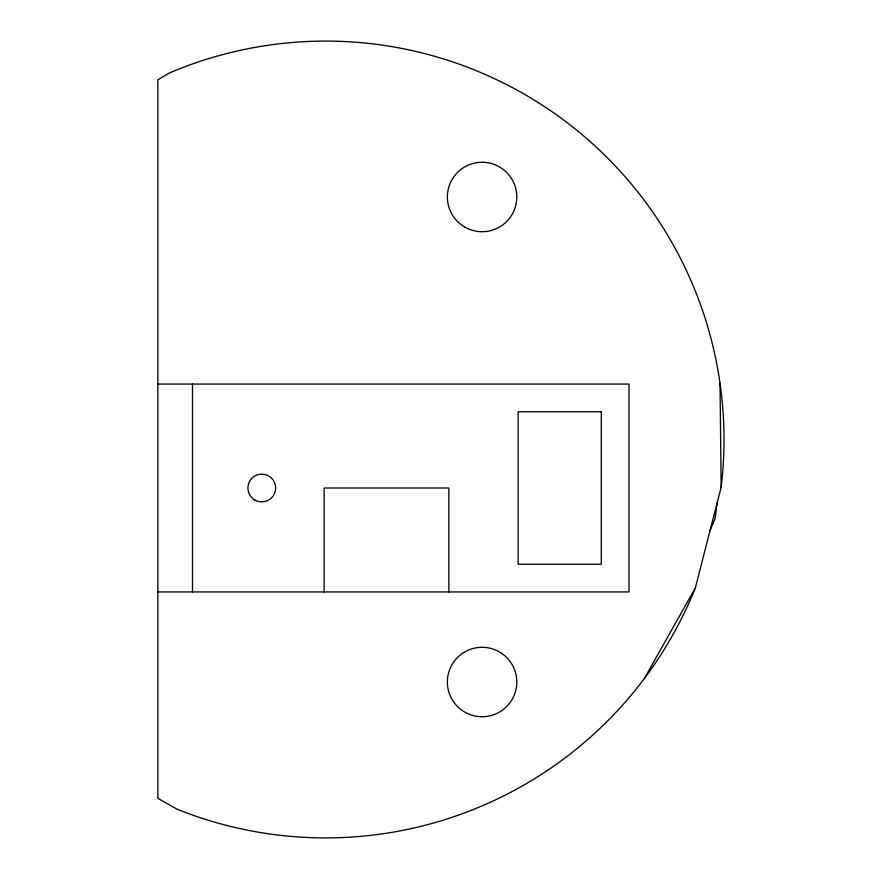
<?xml version="1.0" encoding="UTF-8"?>
<svg xmlns="http://www.w3.org/2000/svg" width="879" height="879" viewBox="0 0 879 879"><rect width="100%" height="100%" fill="white"/><g stroke="black" fill="none" stroke-linecap="round" stroke-linejoin="round"><path stroke-width="1.32" d="M717.132 502.898L715.077 518.489L709.979 530.795M644.318 678.566L695.333 587.93L721.154 487.175L720.022 383.178M157.846 384.068L629.012 384.068L629.012 591.941L157.846 591.941M448.861 591.941L448.861 487.999L324.142 487.999L324.142 591.941M192.49 384.068L192.49 591.941M695.333 587.93A398.418 398.418 0 0 1 177.173 809.229L157.846 798.352L157.846 79.78L169.12 73.1A398.418 398.418 0 0 1 721.154 487.175M601.291 411.79L518.149 411.79L518.149 564.219L601.291 564.219L601.291 411.79M464.727 227.046A34.71 34.71 0 0 0 516.808 196.984A34.71 34.71 0 0 0 464.727 166.922A34.71 34.71 0 0 0 464.727 227.046M457.541 706.562A34.71 34.71 0 0 0 515.621 690.993A34.71 34.71 0 0 0 473.1 648.482A34.71 34.71 0 0 0 457.541 706.562M254.855 500.008A13.855 13.855 0 0 0 275.632 487.999A13.855 13.855 0 0 0 254.855 476A13.855 13.855 0 0 0 254.855 500.008"/></g></svg>
